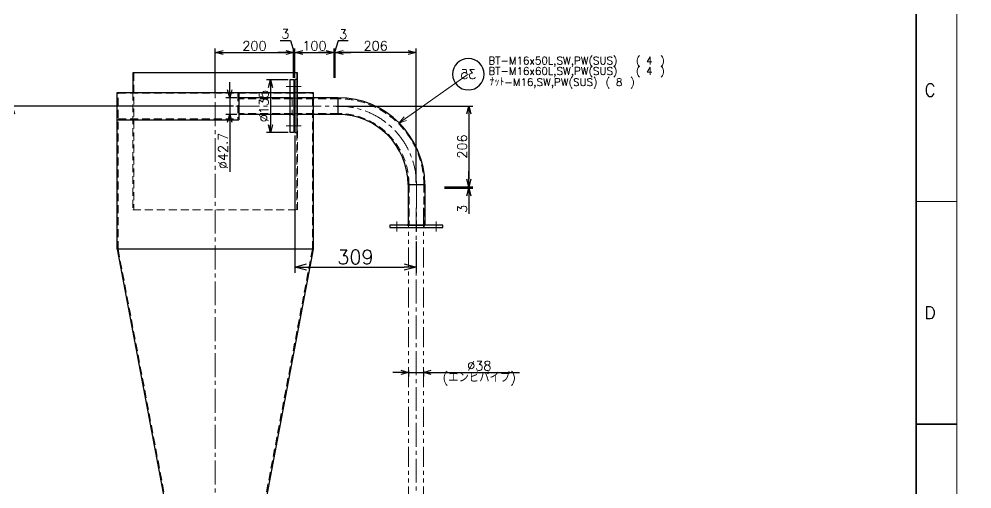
# Model space of a CAD drawing. Header units: millimetres. Extents: x 0 to 49006, y -7876 to 6995.
# Drawn here: x 14538 to 16968, y 2161 to 3360 of the extents above; entities that cross this region are included whole.
import ezdxf
from ezdxf import colors
from ezdxf.entities.mleader import LeaderData, LeaderLine
from ezdxf.enums import TextEntityAlignment as Align
from ezdxf.math import Vec2, Vec3

# ---------------------------------------------------------------- set-up
doc = ezdxf.new("R2010")
doc.units = ezdxf.units.MM
doc.header["$LTSCALE"] = 3.2
doc.header["$PDMODE"] = 99
doc.header["$PDSIZE"] = 1
for name, pattern in [('CENTER2', [28.575, 19.05, -3.175, 3.175, -3.175]), ('HIDDEN', [9.525, 6.35, -3.175]), ('PHANTOM2', [31.75, 15.875, -3.175, 3.175, -3.175, 3.175, -3.175])]:
    doc.linetypes.add(name, pattern=pattern)
for name, color, linetype, lineweight in [('04_HIDDEN', 2, 'HIDDEN', 13), ('05_CENTER', 4, 'CENTER2', 13), ('06_PHANTOM', 2, 'PHANTOM2', 13), ('07_TEXT', 3, 'Continuous', 13), ('08_DIM', 3, 'Continuous', 13), ('90_FRAME', 5, 'Continuous', 35)]:
    doc.layers.add(name, color=color, linetype=linetype, lineweight=lineweight)
doc.layers.add('10_DRAFT', color=8, linetype='Continuous', lineweight=0, plot=False)
doc.layers.add('91_BLANK', color=5, linetype='Continuous', lineweight=0, plot=False)
doc.styles.add('KSS_TXT', font='txt.shx', dxfattribs={"bigfont": 'extfont2.shx'})
doc.styles.add('KSS_TXT_L', font='txt.shx', dxfattribs={"height": 36, "bigfont": 'extfont2.shx'})
doc.styles.get("Standard").update_dxf_attribs({"font": 'txt.shx', "bigfont": 'extfont2.shx'})
doc.dimstyles.new('KSS_DIM', dxfattribs={"dimscale": 12, "dimtxt": 3, "dimasz": 2.5, "dimexe": 1.25, "dimexo": 0.625, "dimtad": 1, "dimdsep": 46, "dimtxsty": 'KSS_TXT', "dimblk": 'OPEN30', "dimcen": 0, "dimazin": 2, "dimtfac": 0.75, "dimtmove": 0, "dimatfit": 3, "dimldrblk": 'OPEN30', "dimfxl": 1.25, "dimtolj": 1, "dimarcsym": 0})

# ---------------------------------------------------------------- blocks, each defined once
blk = doc.blocks.new('AM_BALLOON1')
at = {"transparency": 16777216}
blk.add_circle((0, 0), 5, dxfattribs=at)
blk.add_attdef('B_NUMBER', text='', height=3, dxfattribs=at).set_placement((0, 0), align=Align.MIDDLE_CENTER)
blk = doc.blocks.new('_OPEN')
at = {"color": 0, "linetype": 'ByBlock'}
for p, q in [((-1, 0.17), (0, 0)), ((0, 0), (-1, -0.17)), ((0, 0), (-1, 0))]:
    blk.add_line(p, q, dxfattribs=at)
blk = doc.blocks.new('_Open30')
at = {"color": 0, "linetype": 'ByBlock', "lineweight": -2}
for p, q in [((-1, 0.268), (0, 0)), ((0, 0), (-1, -0.268)), ((0, 0), (-1, 0))]:
    blk.add_line(p, q, dxfattribs=at)
blk = doc.blocks.new('*D1429')
at = {"layer": '08_DIM', "color": 0, "lineweight": -2, "transparency": 16777216}
for p, q in [((15038.6, 3172.7), (15038.6, 3284.4)), ((15238.6, 3210.2), (15238.6, 3284.4)), ((15058.6, 3274.4), (15218.6, 3274.4))]:
    blk.add_line(p, q, dxfattribs=at)
at = {"layer": 'Defpoints', "color": 0, "transparency": 16777216}
for p in [(15238.6, 3274.4), (15238.6, 3205.2), (15038.6, 3167.7)]:
    blk.add_point(p, dxfattribs=at)
at = {"layer": '08_DIM', "color": 0, "lineweight": -2, "transparency": 16777216, "xscale": 20, "yscale": 20, "zscale": 20, "rotation": 180}
blk.add_blockref('_Open30', (15038.6, 3274.4), dxfattribs=at)
at = {"layer": '08_DIM', "color": 0, "lineweight": -2, "transparency": 16777216, "xscale": 20, "yscale": 20, "zscale": 20}
blk.add_blockref('_Open30', (15238.6, 3274.4), dxfattribs=at)
at = {"layer": '08_DIM', "color": 0, "transparency": 16777216, "insert": (15138.6, 3291.4), "char_height": 24, "attachment_point": 5, "style": 'KSS_TXT'}
blk.add_mtext('\\A1;200', dxfattribs=at)
blk = doc.blocks.new('*D1430')
at = {"layer": '08_DIM', "color": 0, "lineweight": -2, "transparency": 16777216}
for p, q in [((15075.5, 3179.1), (15075.5, 3199.1)), ((15093.6, 3159.1), (15065.5, 3159.1)), ((15075.5, 3159.1), (15075.5, 3116.4)), ((15093.6, 3116.4), (15065.5, 3116.4)), ((15075.5, 3096.4), (15075.5, 2970.4))]:
    blk.add_line(p, q, dxfattribs=at)
at = {"layer": 'Defpoints', "color": 0, "transparency": 16777216}
for p in [(15098.6, 3159.1), (15075.5, 3116.4), (15098.6, 3116.4)]:
    blk.add_point(p, dxfattribs=at)
at = {"layer": '08_DIM', "color": 0, "lineweight": -2, "transparency": 16777216, "xscale": 20, "yscale": 20, "zscale": 20}
for p, rotation in [((15075.5, 3159.1), 270), ((15075.5, 3116.4), 90)]:
    blk.add_blockref('_Open30', p, dxfattribs=dict(at, rotation=rotation))
at = {"layer": '08_DIM', "color": 0, "transparency": 16777216, "insert": (15058.5, 3023.4), "char_height": 24, "attachment_point": 5, "rotation": 90, "style": 'KSS_TXT'}
blk.add_mtext('\\A1;%%C42.7', dxfattribs=at)
blk = doc.blocks.new('*D1431')
at = {"layer": '08_DIM', "color": 0, "lineweight": -2, "transparency": 16777216}
for p, q in [((15224.6, 3205.2), (15169.5, 3205.2)), ((15179.5, 3185.2), (15179.5, 3090.2)), ((15224.6, 3070.2), (15169.5, 3070.2))]:
    blk.add_line(p, q, dxfattribs=at)
at = {"layer": 'Defpoints', "color": 0, "transparency": 16777216}
for p in [(15229.6, 3205.2), (15179.5, 3070.2), (15229.6, 3070.2)]:
    blk.add_point(p, dxfattribs=at)
at = {"layer": '08_DIM', "color": 0, "lineweight": -2, "transparency": 16777216, "xscale": 20, "yscale": 20, "zscale": 20}
for p, rotation in [((15179.5, 3205.2), 90), ((15179.5, 3070.2), 270)]:
    blk.add_blockref('_Open30', p, dxfattribs=dict(at, rotation=rotation))
at = {"layer": '08_DIM', "color": 0, "transparency": 16777216, "insert": (15162.5, 3137.7), "char_height": 24, "attachment_point": 5, "rotation": 90, "style": 'KSS_TXT'}
blk.add_mtext('\\A1;%%C135', dxfattribs=at)
blk = doc.blocks.new('A$C1A3C2C0C_1_1_2_1')
at = {"color": 0}
for p, q in [((-11, 1.5), (11, 1.5)), ((-11, 1.5), (-11, 0)), ((-9.8, 11), (9.8, 11)), ((-9.8, 4), (-9.8, 11)), ((9.8, 4), (-9.8, 4)), ((-9.3, 4), (-9.3, 1.5)), ((-4.9, 4), (-4.9, 11)), ((0, 1.5), (-2.5, 4)), ((0, 4), (2.5, 1.5)), ((4.9, 4), (4.9, 11)), ((9.2, 1.5), (9.2, 4)), ((9.8, 4), (9.8, 11)), ((11, 0), (11, 1.5)), ((-11, 0), (11, 0))]:
    blk.add_line(p, q, dxfattribs=at)
at = {"color": 0, "linetype": 'CENTER2'}
blk.add_line((0, -34), (0, 14), dxfattribs=at)
at = {"color": 0, "linetype": 'HIDDEN'}
for p, q in [((-5, -31), (-5, 0)), ((-4.2, -31), (-4.2, 0)), ((4.2, -31), (4.2, 0)), ((5, -31), (5, 0)), ((-5, -31), (5, -31))]:
    blk.add_line(p, q, dxfattribs=at)
at = {"layer": '10_DRAFT', "style": 'KSS_TXT_L'}
blk.add_text('BT-M10x35L,SW,PW', height=0.3, dxfattribs=at).set_placement((5.1, 10.7))
blk = doc.blocks.new('A$C1BB41D09_1_1')
at = {"color": 0}
for p, q in [((210, 1250), (-210, 1250)), ((-210, 1250), (-210, 1200)), ((210, 1200), (210, 1250)), ((-250, 1200), (250, 1200)), ((-250, 800), (-250, 1200)), ((60, 1200), (60, 1130)), ((250, 1200), (250, 800)), ((191, 1186.3), (60, 1186.3)), ((191, 1143.6), (60, 1143.6)), ((-250, 1130), (60, 1130)), ((250, 800), (-250, 800)), ((-250, 800), (-100, 6)), ((250, 800), (100, 6))]:
    blk.add_line(p, q, dxfattribs=at)
for points in [[(191, 1232.5), (200, 1232.5), (200, 1097.5), (191, 1097.5)], [(-150, 0), (150, 0), (150, 6), (-150, 6)]]:
    blk.add_lwpolyline(points, close=True, dxfattribs=at)
at = {"color": 3}
for points in [[(191, 1186.3), (188.5, 1186.3), (188.5, 1186.3), (191, 1188.9)], [(196, 1186.3), (198.5, 1186.3), (198.5, 1186.3), (196, 1183.8)], [(191, 1143.6), (188.5, 1143.6), (188.5, 1143.6), (191, 1141.1)], [(196, 1143.6), (198.5, 1143.6), (198.5, 1143.6), (196, 1146.1)]]:
    blk.add_lwpolyline(points, close=True, dxfattribs=at)
at = {"layer": '04_HIDDEN'}
for p, q in [((-207.7, 1250), (-207.7, 900)), ((207.7, 1250), (207.7, 900)), ((-247.7, 1197.7), (247.7, 1197.7)), ((-247.7, 800.2), (-247.7, 1197.7)), ((-210, 1200), (-210, 900)), ((57.7, 1197.7), (57.7, 1132.3)), ((210, 900), (210, 1200)), ((247.7, 800.2), (247.7, 1197.7)), ((196, 1183.8), (60, 1183.8)), ((191, 1186.3), (200, 1186.3)), ((196, 1186.3), (196, 1143.6)), ((196, 1146.1), (60, 1146.1)), ((191, 1143.6), (200, 1143.6)), ((-247.7, 1132.3), (57.7, 1132.3)), ((-240, 1130), (-240, 1132.3)), ((-210, 900), (210, 900)), ((-247.7, 800.2), (-97.7, 6.4)), ((247.7, 800.2), (97.7, 6.4)), ((-100, 6), (-97.7, 6.4)), ((-100, 0), (-100, 6)), ((100, 6), (97.7, 6.4)), ((100, 0), (100, 6))]:
    blk.add_line(p, q, dxfattribs=at)
at = {"layer": '05_CENTER'}
for p, q in [((0, 1266.4), (0, -10.4)), ((181.1, 1215), (209.6, 1215)), ((204.6, 1165), (51.9, 1165)), ((181.1, 1115), (209.6, 1115)), ((-130, -7.8), (-130, 13.6)), ((-130, -7.8), (-130, 13.6)), ((130, -7.8), (130, 13.6)), ((130, -7.8), (130, 13.6))]:
    blk.add_line(p, q, dxfattribs=at)
blk = doc.blocks.new('A$C30EB6CF4_1_1')
at = {"color": 3}
blk.add_lwpolyline([(-150, 3), (150, 3), (150, 0), (-150, 0)], close=True, dxfattribs=at)
for name, p in [('A$C1BB41D09_1_1', (0, 3)), ('A$C1A3C2C0C_1_1_2_1', (-130, 9)), ('A$C1A3C2C0C_1_1_2_1', (130, 9))]:
    blk.add_blockref(name, p)
blk = doc.blocks.new('*D1458')
at = {"layer": '08_DIM', "color": 0, "lineweight": -2, "transparency": 16777216}
for p, q in [((15085.5, 3137.7), (14511.1, 3137.7)), ((14521.1, 3117.7), (14521.1, 696.4)), ((14523.6, 676.4), (14511.1, 676.4))]:
    blk.add_line(p, q, dxfattribs=at)
at = {"layer": 'Defpoints', "color": 0, "transparency": 16777216}
for p in [(15090.5, 3137.7), (14521.1, 676.4), (14528.6, 676.4)]:
    blk.add_point(p, dxfattribs=at)
at = {"layer": '08_DIM', "color": 0, "lineweight": -2, "transparency": 16777216, "xscale": 20, "yscale": 20, "zscale": 20}
for p, rotation in [((14521.1, 3137.7), 90), ((14521.1, 676.4), 270)]:
    blk.add_blockref('_Open30', p, dxfattribs=dict(at, rotation=rotation))
at = {"layer": '08_DIM', "color": 0, "transparency": 16777216, "insert": (14504.1, 1907.1), "char_height": 24, "attachment_point": 5, "rotation": 90, "style": 'KSS_TXT'}
blk.add_mtext('\\A1;2461.3', dxfattribs=at)
blk = doc.blocks.new('*D1532')
at = {"layer": '08_DIM', "color": 0, "lineweight": -2, "transparency": 16777216}
for p, q in [((15344.6, 3210.2), (15344.6, 3284.4)), ((15550.6, 2942.7), (15550.6, 3284.4)), ((15530.6, 3274.4), (15364.6, 3274.4))]:
    blk.add_line(p, q, dxfattribs=at)
at = {"layer": 'Defpoints', "color": 0, "transparency": 16777216}
for p in [(15344.6, 3274.4), (15344.6, 3205.2), (15550.6, 2937.7)]:
    blk.add_point(p, dxfattribs=at)
at = {"layer": '08_DIM', "color": 0, "lineweight": -2, "transparency": 16777216, "xscale": 20, "yscale": 20, "zscale": 20, "rotation": 180}
blk.add_blockref('_Open30', (15344.6, 3274.4), dxfattribs=at)
at = {"layer": '08_DIM', "color": 0, "lineweight": -2, "transparency": 16777216, "xscale": 20, "yscale": 20, "zscale": 20}
blk.add_blockref('_Open30', (15550.6, 3274.4), dxfattribs=at)
at = {"layer": '08_DIM', "color": 0, "transparency": 16777216, "insert": (15447.6, 3291.4), "char_height": 24, "attachment_point": 5, "style": 'KSS_TXT'}
blk.add_mtext('\\A1;206', dxfattribs=at)
blk = doc.blocks.new('*D1533')
at = {"layer": '08_DIM', "color": 0, "lineweight": -2, "transparency": 16777216}
for p, q in [((15241.6, 3210.2), (15241.6, 3284.4)), ((15341.6, 3210.2), (15341.6, 3284.4)), ((15261.6, 3274.4), (15321.6, 3274.4))]:
    blk.add_line(p, q, dxfattribs=at)
at = {"layer": 'Defpoints', "color": 0, "transparency": 16777216}
for p in [(15341.6, 3274.4), (15241.6, 3205.2), (15341.6, 3205.2)]:
    blk.add_point(p, dxfattribs=at)
at = {"layer": '08_DIM', "color": 0, "lineweight": -2, "transparency": 16777216, "xscale": 20, "yscale": 20, "zscale": 20, "rotation": 180}
blk.add_blockref('_Open30', (15241.6, 3274.4), dxfattribs=at)
at = {"layer": '08_DIM', "color": 0, "lineweight": -2, "transparency": 16777216, "xscale": 20, "yscale": 20, "zscale": 20}
blk.add_blockref('_Open30', (15341.6, 3274.4), dxfattribs=at)
at = {"layer": '08_DIM', "color": 0, "transparency": 16777216, "insert": (15291.6, 3291.4), "char_height": 24, "attachment_point": 5, "style": 'KSS_TXT'}
blk.add_mtext('\\A1;100', dxfattribs=at)
blk = doc.blocks.new('*D1535')
at = {"layer": '08_DIM', "color": 0, "lineweight": -2, "transparency": 16777216}
for p, q in [((15511.6, 2458.4), (15491.6, 2458.4)), ((15531.6, 2463.4), (15531.6, 2448.4)), ((15531.6, 2458.4), (15569.6, 2458.4)), ((15569.6, 2463.4), (15569.6, 2448.4)), ((15589.6, 2458.4), (15814.4, 2458.4))]:
    blk.add_line(p, q, dxfattribs=at)
at = {"layer": 'Defpoints', "color": 0, "transparency": 16777216}
for p in [(15531.6, 2468.4), (15569.6, 2468.4), (15569.6, 2458.4)]:
    blk.add_point(p, dxfattribs=at)
at = {"layer": '08_DIM', "color": 0, "lineweight": -2, "transparency": 16777216, "xscale": 20, "yscale": 20, "zscale": 20}
blk.add_blockref('_Open30', (15531.6, 2458.4), dxfattribs=at)
at = {"layer": '08_DIM', "color": 0, "lineweight": -2, "transparency": 16777216, "xscale": 20, "yscale": 20, "zscale": 20, "rotation": 180}
blk.add_blockref('_Open30', (15569.6, 2458.4), dxfattribs=at)
at = {"layer": '08_DIM', "color": 0, "transparency": 16777216, "char_height": 24, "attachment_point": 5, "style": 'KSS_TXT'}
for s, insert in [('\\A1;\\A1;%%c38', (15712, 2475.4)), ('\\A1;(エンビパイプ)', (15712, 2441.4))]:
    blk.add_mtext(s, dxfattribs=dict(at, insert=insert))
blk = doc.blocks.new('*D1536')
at = {"layer": '08_DIM', "color": 0, "lineweight": -2, "transparency": 16777216}
for p, q in [((15346.6, 3137.7), (15695.4, 3137.7)), ((15685.4, 3117.7), (15685.4, 2951.7)), ((15623.1, 2931.7), (15695.4, 2931.7))]:
    blk.add_line(p, q, dxfattribs=at)
at = {"layer": 'Defpoints', "color": 0, "transparency": 16777216}
for p in [(15341.6, 3137.7), (15618.1, 2931.7), (15685.4, 2931.7)]:
    blk.add_point(p, dxfattribs=at)
at = {"layer": '08_DIM', "color": 0, "lineweight": -2, "transparency": 16777216, "xscale": 20, "yscale": 20, "zscale": 20}
for p, rotation in [((15685.4, 3137.7), 90), ((15685.4, 2931.7), 270)]:
    blk.add_blockref('_Open30', p, dxfattribs=dict(at, rotation=rotation))
at = {"layer": '08_DIM', "color": 0, "transparency": 16777216, "insert": (15668.4, 3034.7), "char_height": 24, "attachment_point": 5, "rotation": 90, "style": 'KSS_TXT'}
blk.add_mtext('\\A1;206', dxfattribs=at)
blk = doc.blocks.new('*D1537')
at = {"layer": '08_DIM', "color": 0, "lineweight": -2, "transparency": 16777216}
for p, q in [((15685.4, 2951.7), (15685.4, 2971.7)), ((15623.1, 2931.7), (15695.4, 2931.7)), ((15623.1, 2928.7), (15695.4, 2928.7)), ((15685.4, 2931.7), (15685.4, 2928.7)), ((15685.4, 2908.7), (15685.4, 2862.7))]:
    blk.add_line(p, q, dxfattribs=at)
at = {"layer": 'Defpoints', "color": 0, "transparency": 16777216}
for p in [(15618.1, 2931.7), (15618.1, 2928.7), (15685.4, 2928.7)]:
    blk.add_point(p, dxfattribs=at)
at = {"layer": '08_DIM', "color": 0, "lineweight": -2, "transparency": 16777216, "xscale": 20, "yscale": 20, "zscale": 20}
for p, rotation in [((15685.4, 2931.7), 270), ((15685.4, 2928.7), 90)]:
    blk.add_blockref('_Open30', p, dxfattribs=dict(at, rotation=rotation))
at = {"layer": '08_DIM', "color": 0, "transparency": 16777216, "insert": (15668.4, 2875.7), "char_height": 24, "attachment_point": 5, "rotation": 90, "style": 'KSS_TXT'}
blk.add_mtext('\\A1;3', dxfattribs=at)
blk = doc.blocks.new('*D1538')
at = {"layer": '08_DIM', "color": 0, "lineweight": -2, "transparency": 16777216}
for p, q in [((15341.6, 3210.2), (15341.6, 3284.4)), ((15352, 3303.9), (15343.1, 3274.4)), ((15344.6, 3210.2), (15344.6, 3284.4)), ((15378, 3303.9), (15352, 3303.9)), ((15321.6, 3274.4), (15301.6, 3274.4)), ((15344.6, 3274.4), (15341.6, 3274.4)), ((15364.6, 3274.4), (15384.6, 3274.4))]:
    blk.add_line(p, q, dxfattribs=at)
at = {"layer": 'Defpoints', "color": 0, "transparency": 16777216}
for p in [(15341.6, 3274.4), (15341.6, 3205.2), (15344.6, 3205.2)]:
    blk.add_point(p, dxfattribs=at)
at = {"layer": '08_DIM', "color": 0, "lineweight": -2, "transparency": 16777216, "xscale": 20, "yscale": 20, "zscale": 20}
blk.add_blockref('_Open30', (15341.6, 3274.4), dxfattribs=at)
at = {"layer": '08_DIM', "color": 0, "lineweight": -2, "transparency": 16777216, "xscale": 20, "yscale": 20, "zscale": 20, "rotation": 180}
blk.add_blockref('_Open30', (15344.6, 3274.4), dxfattribs=at)
at = {"layer": '08_DIM', "color": 0, "transparency": 16777216, "insert": (15365, 3320.9), "char_height": 24, "attachment_point": 5, "style": 'KSS_TXT'}
blk.add_mtext('\\A1;3', dxfattribs=at)
blk = doc.blocks.new('*D1539')
at = {"layer": '08_DIM', "color": 0, "lineweight": -2, "transparency": 16777216}
for p, q in [((15204.3, 3305.2), (15230.3, 3305.2)), ((15230.3, 3305.2), (15240.1, 3274.4)), ((15238.6, 3210.2), (15238.6, 3284.4)), ((15241.6, 3210.2), (15241.6, 3284.4)), ((15218.6, 3274.4), (15198.6, 3274.4)), ((15238.6, 3274.4), (15241.6, 3274.4)), ((15261.6, 3274.4), (15281.6, 3274.4))]:
    blk.add_line(p, q, dxfattribs=at)
at = {"layer": 'Defpoints', "color": 0, "transparency": 16777216}
for p in [(15241.6, 3274.4), (15238.6, 3205.2), (15241.6, 3205.2)]:
    blk.add_point(p, dxfattribs=at)
at = {"layer": '08_DIM', "color": 0, "lineweight": -2, "transparency": 16777216, "xscale": 20, "yscale": 20, "zscale": 20}
blk.add_blockref('_Open30', (15238.6, 3274.4), dxfattribs=at)
at = {"layer": '08_DIM', "color": 0, "lineweight": -2, "transparency": 16777216, "xscale": 20, "yscale": 20, "zscale": 20, "rotation": 180}
blk.add_blockref('_Open30', (15241.6, 3274.4), dxfattribs=at)
at = {"layer": '08_DIM', "color": 0, "transparency": 16777216, "insert": (15217.3, 3322.2), "char_height": 24, "attachment_point": 5, "style": 'KSS_TXT'}
blk.add_mtext('\\A1;3', dxfattribs=at)
blk = doc.blocks.new('*U254')
at = {"layer": '07_TEXT', "color": 0, "style": 'KSS_TXT'}
for s, p in [('(', (60.59, 1.01)), (')', (70.36, 1.01))]:
    blk.add_text(s, height=3, dxfattribs=at).set_placement(p)
blk.add_attdef('補助材料名', (1.87, 1), '', height=3, dxfattribs=at)
blk.add_attdef('個数', text='', height=3, dxfattribs=at).set_placement((65.96, 1.01), align=Align.CENTER)
blk = doc.blocks.new('*U256')
at = {"layer": '07_TEXT', "color": 0, "style": 'KSS_TXT'}
for s, p in [('(', (48.08, 1)), (')', (57.85, 1))]:
    blk.add_text(s, height=3, dxfattribs=at).set_placement(p)
blk.add_attdef('補助材料名', (1.87, 1), '', height=3, dxfattribs=at)
blk.add_attdef('個数', text='', height=3, dxfattribs=at).set_placement((53.44, 1), align=Align.CENTER)
blk = doc.blocks.new('*D1946')
at = {"color": 0, "lineweight": -2, "transparency": 16777216}
for p, q in [((15241.6, 3062.7), (15241.6, 2712.2)), ((15550.6, 2792.2), (15550.6, 2712.2)), ((15271.6, 2727.2), (15520.6, 2727.2))]:
    blk.add_line(p, q, dxfattribs=at)
at = {"layer": 'Defpoints', "color": 0, "transparency": 16777216}
for p in [(15241.6, 3070.2), (15550.6, 2799.7), (15550.6, 2727.2)]:
    blk.add_point(p, dxfattribs=at)
at = {"color": 0, "lineweight": -2, "transparency": 16777216, "xscale": 30, "yscale": 30, "zscale": 30, "rotation": 180}
blk.add_blockref('_Open30', (15241.6, 2727.2), dxfattribs=at)
at = {"color": 0, "lineweight": -2, "transparency": 16777216, "xscale": 30, "yscale": 30, "zscale": 30}
blk.add_blockref('_Open30', (15550.6, 2727.2), dxfattribs=at)
at = {"color": 0, "transparency": 16777216, "insert": (15396.1, 2752.7), "char_height": 36, "attachment_point": 5, "style": 'KSS_TXT'}
blk.add_mtext('\\A1;309', dxfattribs=at)

msp = doc.modelspace()

# ---------------------------------------------------------------- linework, layer by layer
for p, q in [((15247.626, 3159.09), (15247.626, 3116.39)), ((15351.626, 3159.09), (15247.626, 3159.09)), ((15351.626, 3159.09), (15351.626, 3116.39)), ((15351.626, 3116.39), (15247.626, 3116.39)), ((15530.276, 2937.74), (15572.976, 2937.74)), ((15530.276, 2937.74), (15530.276, 2833.74)), ((15572.976, 2937.74), (15572.976, 2833.74)), ((15530.276, 2833.74), (15572.976, 2833.74))]:
    msp.add_line(p, q)
at = {"color": 0}
for points in [[(15247.626, 3205.24), (15241.626, 3205.24), (15241.626, 3070.24), (15247.626, 3070.24)], [(15484.126, 2833.74), (15484.126, 2827.74), (15619.126, 2827.74), (15619.126, 2833.74)]]:
    msp.add_lwpolyline(points, close=True, dxfattribs=at)
at = {"color": 3}
for points in [[(15247.626, 3159.09), (15250.126, 3159.075), (15250.126, 3159.075), (15247.626, 3161.59)], [(15247.626, 3116.39), (15250.126, 3116.372), (15250.126, 3116.372), (15247.626, 3113.89)], [(15530.276, 2833.74), (15530.259, 2836.24), (15530.259, 2836.24), (15527.776, 2833.74)], [(15572.976, 2833.74), (15572.962, 2836.239), (15572.962, 2836.239), (15575.476, 2833.74)]]:
    msp.add_lwpolyline(points, close=True, dxfattribs=at)
at = {"color": 0}
for radius in [221.35, 178.65]:
    msp.add_arc((15351.626, 2937.74), radius, 0, 90, dxfattribs=at)
at = {"layer": '04_HIDDEN'}
for p, q in [((15247.626, 3157.74), (15241.626, 3157.74)), ((15351.626, 3156.59), (15247.626, 3156.59)), ((15247.626, 3117.74), (15241.626, 3117.74)), ((15351.626, 3118.89), (15247.626, 3118.89)), ((15532.776, 2937.74), (15532.776, 2833.74)), ((15570.476, 2937.74), (15570.476, 2833.74)), ((15531.626, 2833.74), (15531.626, 2827.74)), ((15571.626, 2833.74), (15571.626, 2827.74))]:
    msp.add_line(p, q, dxfattribs=at)
for radius in [218.85, 181.15]:
    msp.add_arc((15351.626, 2937.74), radius, 0, 90, dxfattribs=at)
at = {"layer": '05_CENTER'}
for p, q in [((15257.576, 3187.74), (15232.045, 3187.74)), ((15257.576, 3137.74), (15232.045, 3137.74)), ((15247.626, 3137.74), (15351.626, 3137.74)), ((15257.576, 3087.74), (15232.045, 3087.74)), ((15551.626, 2937.74), (15551.626, 2830.924)), ((15550.626, 2878.24), (15550.626, 1228.291)), ((15501.626, 2843.689), (15501.626, 2818.158)), ((15551.626, 2843.689), (15551.626, 2818.158)), ((15601.626, 2843.689), (15601.626, 2818.158))]:
    msp.add_line(p, q, dxfattribs=at)
msp.add_arc((15351.626, 2937.74), 200, 0, 90, dxfattribs=at)
at = {"layer": '06_PHANTOM'}
for p, q in [((15531.626, 2878.24), (15531.626, 1228.291)), ((15569.626, 2878.24), (15569.626, 1228.291))]:
    msp.add_line(p, q, dxfattribs=at)
at = {"layer": '90_FRAME', "color": 4, "lineweight": 13}
msp.add_line((16930.099, 2894.678), (16826.403, 2894.678), dxfattribs=at)
at = {"layer": '90_FRAME'}
msp.add_line((16930.099, 2326.701), (16826.403, 2326.701), dxfattribs=at)
msp.add_lwpolyline([(10615.259, 106.485), (16826.403, 106.485), (16826.403, 4546.916), (10615.259, 4546.916)], close=True, dxfattribs=at)
at = {"layer": '91_BLANK'}
msp.add_lwpolyline([(10304.492, 3.253), (16930.099, 3.253), (16930.099, 4666.612), (10304.492, 4666.612)], close=True, dxfattribs=at)

# ---------------------------------------------------------------- block references
msp.add_blockref('A$C30EB6CF4_1_1', (15038.626, 1969.74))
at = {"layer": '08_DIM', "color": 15, "xscale": 6.4, "yscale": 6.4, "zscale": 6.4}
for name, p, values in [('*U254', (15723.381, 3237.836), {'補助材料名': 'BT-M16x50L,SW,PW(SUS)', '個数': '4'}), ('*U254', (15723.381, 3211.206), {'補助材料名': 'BT-M16x60L,SW,PW(SUS)', '個数': '4'}), ('*U256', (15726.415, 3182.91), {'補助材料名': 'ﾅｯﾄ-M16,SW,PW(SUS)', '個数': '8'})]:
    msp.add_blockref(name, p, dxfattribs=at).add_auto_attribs(values)

# ---------------------------------------------------------------- texts
at = {"layer": '90_FRAME', "color": 0, "lineweight": 13, "style": 'KSS_TXT'}
for s, p in [('C', (16847.017, 3178.667)), ('D', (16847.017, 2610.689))]:
    msp.add_text(s, height=32, dxfattribs=at).set_placement(p, align=Align.MIDDLE_LEFT)

# ---------------------------------------------------------------- dimensions: what is measured, and where the dimension line sits
dim = msp.add_linear_dim(base=(15550.626, 2727.178), p1=(15241.626, 3070.24), p2=(15550.626, 2799.674), dimstyle='KSS_DIM')
dim.commit()
dim.dimension.update_dxf_attribs({"geometry": '*D1946', "text_midpoint": (15396.126, 2752.678)})
at = {"layer": '08_DIM', "color": 1}
dim = msp.add_linear_dim(base=(15241.626, 3274.413), p1=(15238.626, 3205.24), p2=(15241.626, 3205.24), angle=180, dimstyle='KSS_DIM', override={"dimscale": 8, "dimtmove": 1}, dxfattribs=at)
dim.commit()
dim.dimension.update_dxf_attribs({"geometry": '*D1539', "text_midpoint": (15225.258, 3305.154), "dimtype": 160})
for base, p1, p2, angle, override, picture, middle in [((15341.626, 3274.413), (15344.626, 3205.24), (15341.626, 3205.24), 0, {"dimscale": 8, "dimtmove": 1}, '*D1538', (15356.976, 3320.913)), ((15238.626, 3274.413), (15038.626, 3167.74), (15238.626, 3205.24), 180, {"dimscale": 8}, '*D1429', (15138.626, 3291.413)), ((15341.626, 3274.413), (15241.626, 3205.24), (15341.626, 3205.24), 180, {"dimscale": 8}, '*D1533', (15291.626, 3291.413)), ((15344.626, 3274.413), (15550.626, 2937.74), (15344.626, 3205.24), 0, {"dimscale": 8}, '*D1532', (15447.626, 3291.413)), ((14521.114, 676.44), (15090.536, 3137.74), (14528.614, 676.44), 90, {"dimscale": 8, "dimarcsym": 1}, '*D1458', (14504.114, 1907.09)), ((15685.375, 2931.74), (15341.626, 3137.74), (15618.126, 2931.74), 90, {"dimscale": 8, "dimarcsym": 1}, '*D1536', (15668.375, 3034.74)), ((15685.375, 2928.74), (15618.126, 2931.74), (15618.126, 2928.74), 90, {"dimscale": 8, "dimarcsym": 1}, '*D1537', (15668.375, 2875.74))]:
    dim = msp.add_linear_dim(base=base, p1=p1, p2=p2, angle=angle, dimstyle='KSS_DIM', override=override, dxfattribs=at)
    dim.commit()
    dim.dimension.update_dxf_attribs({"geometry": picture, "text_midpoint": middle})
for base, p1, p2, angle, text, override, picture, middle in [((15075.508, 3116.39), (15098.626, 3159.09), (15098.626, 3116.39), 270, '%%C<>', {"dimscale": 8}, '*D1430', (15058.508, 3023.39)), ((15179.504, 3070.24), (15229.626, 3205.24), (15229.626, 3070.24), 90, '%%C<>', {"dimscale": 8}, '*D1431', (15162.488, 3137.74)), ((15569.626, 2458.395), (15531.626, 2468.395), (15569.626, 2468.395), 180, '\\A1;%%c<>', {"dimscale": 8, "dimpost": '\\X(エンビパイプ)', "dimtxsty": 'KSS_TXT', "dimtfill": 0, "dimtfillclr": 0}, '*D1535', (15712.026, 2475.395))]:
    dim = msp.add_linear_dim(base=base, p1=p1, p2=p2, angle=angle, text=text, dimstyle='KSS_DIM', override=override, dxfattribs=at)
    dim.commit()
    dim.dimension.update_dxf_attribs({"geometry": picture, "text_midpoint": middle})

# ---------------------------------------------------------------- leaders
at = {"layer": '08_DIM'}
ml = msp.add_multileader_block('Standard', dxfattribs=at)
ml.set_content('AM_BALLOON1', color=256, scale=10)
ml.set_attribute('B_NUMBER', 'H', width=0)
ml.set_leader_properties(color=256, linetype='ByLayer', lineweight=-1)
ml.set_arrow_properties(name='OPEN')
ml.build(insert=Vec2(0, 0))
ml.multileader.update_dxf_attribs({"leader_type": 0, "has_dogleg": 0, "text_right_attachment_type": 6, "dogleg_length": 0, "arrow_head_size": 20, "scale": 10, "block_connection_type": 1})
ctx = ml.context
ctx.base_point, ctx.scale, ctx.char_height, ctx.arrow_head_size, ctx.landing_gap_size, ctx.plane_origin = Vec3(34758.24, 4676.115), 10, 40, 20, 20, Vec3(34837.832, 4676.156)
ctx.right_attachment, ctx.attachment_type = 6, 1
notes = []
notes.append((ctx, [(0, (0, 0, 0), (0, 0), (1, 0), 1, [])]))
ctx.block.insert = Vec3(34758.24, 4676.115)
ml = msp.add_multileader_block('Standard', dxfattribs=at)
ml.set_content('AM_BALLOON1', color=256, scale=10)
ml.set_attribute('B_NUMBER', 'G', width=0)
ml.set_leader_properties(color=256, linetype='ByLayer', lineweight=-1)
ml.set_arrow_properties(name='OPEN')
ml.build(insert=Vec2(0, 0))
ml.multileader.update_dxf_attribs({"leader_type": 0, "has_dogleg": 0, "text_right_attachment_type": 6, "dogleg_length": 0, "arrow_head_size": 20, "scale": 10, "block_connection_type": 1})
ctx = ml.context
ctx.base_point, ctx.scale, ctx.char_height, ctx.arrow_head_size, ctx.landing_gap_size, ctx.plane_origin = Vec3(34758.24, 4537.505), 10, 40, 20, 20, Vec3(34837.832, 4537.546)
ctx.right_attachment, ctx.attachment_type = 6, 1
notes.append((ctx, [(0, (0, 0, 0), (0, 0), (1, 0), 1, [])]))
ctx.block.insert = Vec3(34758.24, 4537.505)
ml = msp.add_multileader_block('Standard', dxfattribs=at)
ml.set_content('AM_BALLOON1', color=256, scale=10)
ml.set_attribute('B_NUMBER', 'F', width=0)
ml.set_leader_properties(color=256, linetype='ByLayer', lineweight=-1)
ml.set_arrow_properties(name='OPEN')
ml.build(insert=Vec2(0, 0))
ml.multileader.update_dxf_attribs({"leader_type": 0, "has_dogleg": 0, "text_right_attachment_type": 6, "dogleg_length": 0, "arrow_head_size": 20, "scale": 10, "block_connection_type": 1})
ctx = ml.context
ctx.base_point, ctx.scale, ctx.char_height, ctx.arrow_head_size, ctx.landing_gap_size, ctx.plane_origin = Vec3(34758.24, 4398.895), 10, 40, 20, 20, Vec3(34837.832, 4398.936)
ctx.right_attachment, ctx.attachment_type = 6, 1
notes.append((ctx, [(0, (0, 0, 0), (0, 0), (1, 0), 1, [])]))
ctx.block.insert = Vec3(34758.24, 4398.895)
ml = msp.add_multileader_block('Standard', dxfattribs=at)
ml.set_content('AM_BALLOON1', color=256, scale=8)
ml.set_attribute('B_NUMBER', 'V', width=0)
ml.set_leader_properties(color=256, linetype='ByLayer', lineweight=-1)
ml.set_arrow_properties(name='OPEN')
ml.build(insert=Vec2(0, 0))
ml.multileader.update_dxf_attribs({"leader_type": 0, "has_dogleg": 0, "text_right_attachment_type": 6, "dogleg_length": 0, "arrow_head_size": 16, "scale": 8, "block_connection_type": 1})
ctx = ml.context
ctx.base_point, ctx.scale, ctx.char_height, ctx.arrow_head_size, ctx.landing_gap_size, ctx.plane_origin = Vec3(14513.808, 4338.439), 8, 32, 16, 16, Vec3(14510.307, 4358.429)
ctx.right_attachment, ctx.attachment_type = 6, 1
notes.append((ctx, [(0, (0, 0, 0), (0, 0), (1, 0), 1, [])]))
ctx.block.insert = Vec3(14513.808, 4338.439)
ml = msp.add_multileader_block('Standard', dxfattribs=at)
ml.set_content('AM_BALLOON1', color=256, scale=10)
ml.set_attribute('B_NUMBER', 'E', width=0)
ml.set_leader_properties(color=256, linetype='ByLayer', lineweight=-1)
ml.set_arrow_properties(name='OPEN')
ml.build(insert=Vec2(0, 0))
ml.multileader.update_dxf_attribs({"leader_type": 0, "has_dogleg": 0, "text_right_attachment_type": 6, "dogleg_length": 0, "arrow_head_size": 20, "scale": 10, "block_connection_type": 1})
ctx = ml.context
ctx.base_point, ctx.scale, ctx.char_height, ctx.arrow_head_size, ctx.landing_gap_size, ctx.plane_origin = Vec3(34758.24, 4260.285), 10, 40, 20, 20, Vec3(34837.832, 4260.325)
ctx.right_attachment, ctx.attachment_type = 6, 1
notes.append((ctx, [(0, (0, 0, 0), (0, 0), (1, 0), 1, [])]))
ctx.block.insert = Vec3(34758.24, 4260.285)
ml = msp.add_multileader_block('Standard', dxfattribs=at)
ml.set_content('AM_BALLOON1', color=256, scale=8)
ml.set_attribute('B_NUMBER', 'A', width=0)
ml.set_leader_properties(color=256, linetype='ByLayer', lineweight=-1)
ml.set_arrow_properties(name='OPEN')
ml.build(insert=Vec2(0, 0))
ml.multileader.update_dxf_attribs({"leader_type": 0, "has_dogleg": 0, "text_right_attachment_type": 6, "dogleg_length": 0, "arrow_head_size": 16, "scale": 8, "block_connection_type": 1})
ctx = ml.context
ctx.base_point, ctx.scale, ctx.char_height, ctx.arrow_head_size, ctx.landing_gap_size, ctx.plane_origin = Vec3(16285.384, 4170.23), 8, 32, 16, 16, Vec3(16285.384, 4170.23)
ctx.right_attachment, ctx.attachment_type = 6, 1
notes.append((ctx, [(0, (0, 0, 0), (0, 0), (1, 0), 1, [])]))
ctx.block.insert = Vec3(16285.384, 4170.23)
ml = msp.add_multileader_block('Standard', dxfattribs=at)
ml.set_content('AM_BALLOON1', color=256, scale=10)
ml.set_attribute('B_NUMBER', 'T', width=0)
ml.set_leader_properties(color=256, linetype='ByLayer', lineweight=-1)
ml.set_arrow_properties(name='OPEN')
ml.build(insert=Vec2(0, 0))
ml.multileader.update_dxf_attribs({"leader_type": 0, "has_dogleg": 0, "text_right_attachment_type": 6, "dogleg_length": 0, "arrow_head_size": 20, "scale": 10, "block_connection_type": 1})
ctx = ml.context
ctx.base_point, ctx.scale, ctx.char_height, ctx.arrow_head_size, ctx.landing_gap_size, ctx.plane_origin = Vec3(34888.38, 3645.663), 10, 40, 20, 20, Vec3(34967.973, 3645.704)
ctx.right_attachment, ctx.attachment_type = 6, 1
notes.append((ctx, [(0, (0, 0, 0), (0, 0), (1, 0), 1, [])]))
ctx.block.insert = Vec3(34888.38, 3645.663)
ml = msp.add_multileader_block('Standard', dxfattribs=at)
ml.set_content('AM_BALLOON1', color=256, scale=8)
ml.set_attribute('B_NUMBER', 'B', width=0)
ml.set_leader_properties(color=256, linetype='ByLayer', lineweight=-1)
ml.set_arrow_properties(name='OPEN')
ml.build(insert=Vec2(0, 0))
ml.multileader.update_dxf_attribs({"leader_type": 0, "has_dogleg": 0, "text_right_attachment_type": 6, "dogleg_length": 0, "arrow_head_size": 16, "scale": 8, "block_connection_type": 1})
ctx = ml.context
ctx.base_point, ctx.scale, ctx.char_height, ctx.arrow_head_size, ctx.landing_gap_size, ctx.plane_origin = Vec3(15361.057, 3588.037), 8, 32, 16, 16, Vec3(15361.057, 3588.037)
ctx.right_attachment, ctx.attachment_type = 6, 1
notes.append((ctx, [(0, (0, 0, 0), (0, 0), (1, 0), 1, [])]))
ctx.block.insert = Vec3(15361.057, 3588.037)
ml = msp.add_multileader_block('Standard', dxfattribs=at)
ml.set_content('AM_BALLOON1', color=256, scale=-8)
ml.set_attribute('B_NUMBER', '35', width=0)
ml.set_leader_properties(color=256, linetype='ByLayer', lineweight=-1)
ml.set_arrow_properties(name='OPEN30')
ml.build(insert=Vec2(0, 0))
ml.multileader.update_dxf_attribs({"has_dogleg": 0, "text_right_attachment_type": 6, "dogleg_length": 0, "arrow_head_size": 20, "scale": 8, "block_connection_type": 1})
ctx = ml.context
ctx.base_point, ctx.scale, ctx.char_height, ctx.arrow_head_size, ctx.landing_gap_size, ctx.plane_origin = Vec3(15684.023, 3219.106), 8, 32, 20, 16, Vec3(15581.137, 3228.604)
ctx.right_attachment, ctx.text_align_type, ctx.attachment_type = 6, 2, 1
notes.append((ctx, [(0, (1, 1, 0), (15684.023, 3219.106), (1, 0), 0, [(0, [(15507.144, 3094.258)], 0, [])])]))
ctx.block.insert, ctx.block.scale = Vec3(15684.023, 3219.106), Vec3(-8, 8, 8)
ml = msp.add_multileader_block('Standard', dxfattribs=at)
ml.set_content('AM_BALLOON1', color=256, scale=6)
ml.set_attribute('B_NUMBER', 'N', width=0)
ml.set_leader_properties(color=256, linetype='ByLayer', lineweight=-1)
ml.set_arrow_properties(name='OPEN')
ml.build(insert=Vec2(0, 0))
ml.multileader.update_dxf_attribs({"leader_type": 0, "has_dogleg": 0, "text_right_attachment_type": 6, "dogleg_length": 0, "arrow_head_size": 12, "scale": 6, "block_connection_type": 1})
ctx = ml.context
ctx.base_point, ctx.scale, ctx.char_height, ctx.arrow_head_size, ctx.landing_gap_size, ctx.plane_origin = Vec3(18857.771, 2247.007), 6, 24, 12, 12, Vec3(18857.771, 2247.007)
ctx.right_attachment, ctx.attachment_type = 6, 1
notes.append((ctx, [(0, (0, 0, 0), (0, 0), (1, 0), 1, [])]))
ctx.block.insert = Vec3(18857.771, 2247.007)
ml = msp.add_multileader_block('Standard', dxfattribs=at)
ml.set_content('AM_BALLOON1', color=256, scale=6)
ml.set_attribute('B_NUMBER', 'N', width=0)
ml.set_leader_properties(color=256, linetype='ByLayer', lineweight=-1)
ml.set_arrow_properties(name='OPEN')
ml.build(insert=Vec2(0, 0))
ml.multileader.update_dxf_attribs({"leader_type": 0, "has_dogleg": 0, "text_right_attachment_type": 6, "dogleg_length": 0, "arrow_head_size": 12, "scale": 6, "block_connection_type": 1})
ctx = ml.context
ctx.base_point, ctx.scale, ctx.char_height, ctx.arrow_head_size, ctx.landing_gap_size, ctx.plane_origin = Vec3(42470.67, 2179.738), 6, 24, 12, 12, Vec3(42470.67, 2179.738)
ctx.right_attachment, ctx.attachment_type = 6, 1
notes.append((ctx, [(0, (0, 0, 0), (0, 0), (1, 0), 1, [])]))
ctx.block.insert = Vec3(42470.67, 2179.738)
for ctx, leaders in notes:
    for number, flags, end, landing, length, lines in leaders:
        leader = LeaderData()
        leader.index, (leader.has_last_leader_line, leader.has_dogleg_vector, leader.attachment_direction) = number, flags
        leader.last_leader_point, leader.dogleg_vector, leader.dogleg_length = Vec3(end), Vec3(landing), length
        for number, points, colour, breaks in lines:
            line = LeaderLine()
            line.index, line.vertices, line.color, line.breaks = number, Vec3.list(points), colors.encode_raw_color(colour), breaks
            leader.lines.append(line)
        ctx.leaders.append(leader)

doc.saveas('drawing.dxf')
